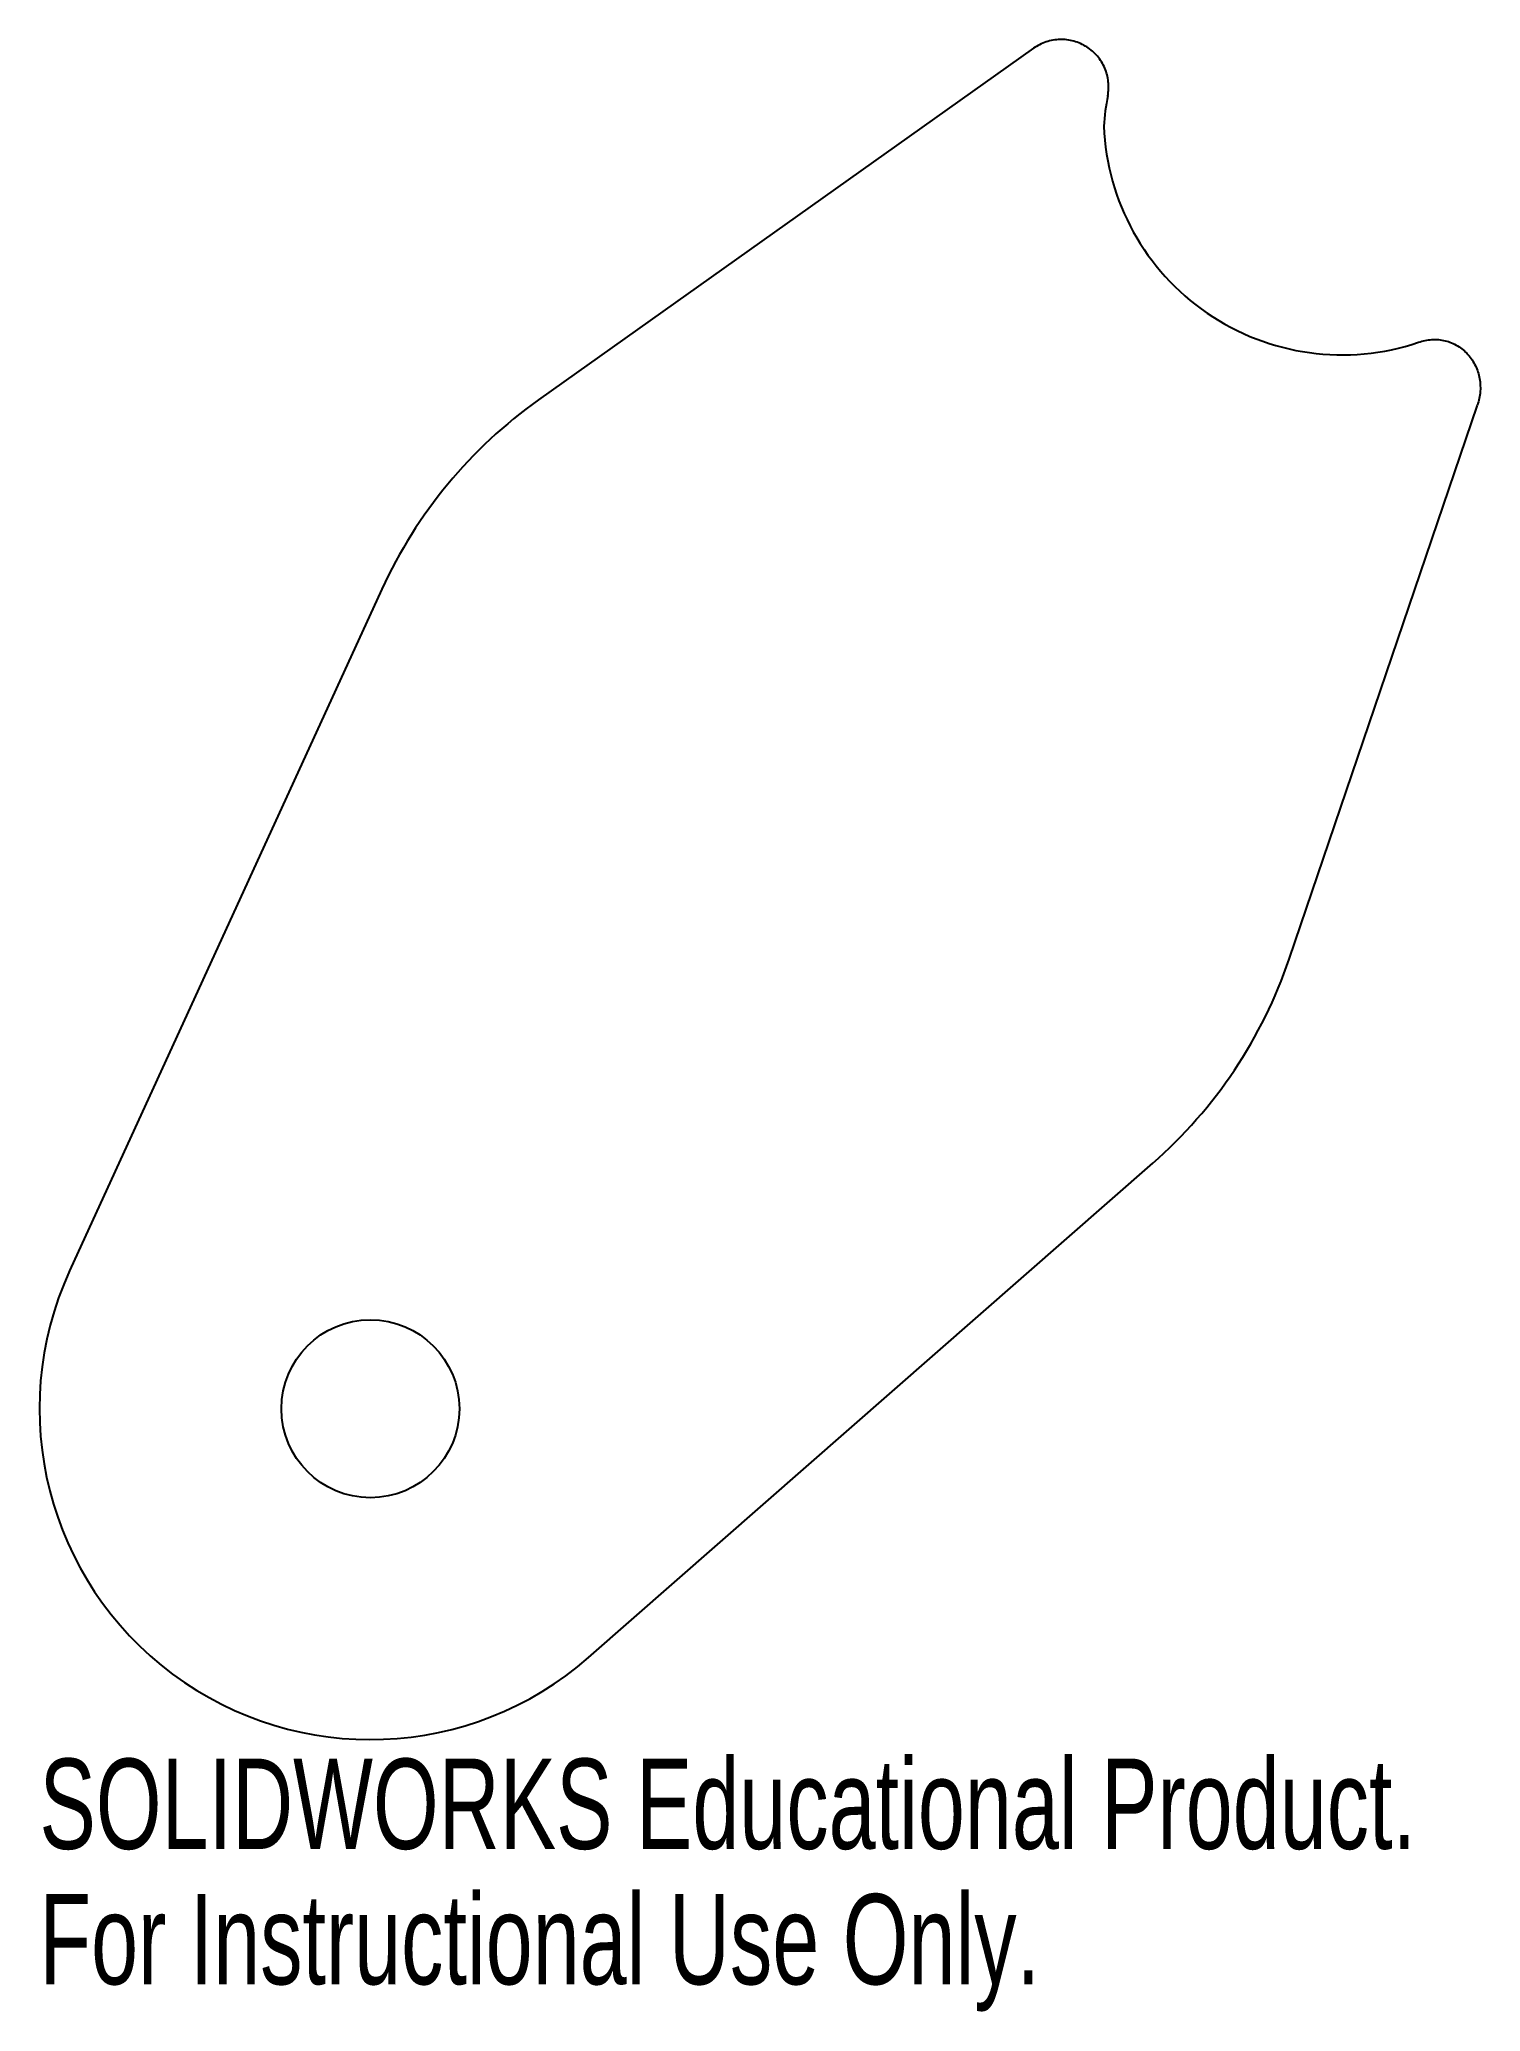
# Model space of a CAD drawing. Header units: inches. Extents: x -2.1 to 0.94, y -1.27 to 2.89.
import ezdxf

# ---------------------------------------------------------------- set-up
doc = ezdxf.new("R2010")
doc.units = ezdxf.units.IN
doc.header["$MEASUREMENT"] = 0
doc.styles.add('SLDTEXTSTYLE0', font='TXT', dxfattribs={"width": 0.7})

msp = doc.modelspace()

# ---------------------------------------------------------------- linework, layer by layer
at = {"color": 7, "linetype": 'Continuous', "lineweight": 25}
for p, q in [((-0.0022, 2.8678), (-1.0455, 2.1266)), ((0.5365, 0.9479), (0.9333, 2.1155)), ((-1.3755, 1.7278), (-2.0339, 0.2904)), ((-0.9401, -0.5245), (0.2488, 0.5176))]:
    msp.add_line(p, q, dxfattribs=at)
msp.add_circle((-1.3998, 0), 0.1875, dxfattribs=at)
for centre, radius, start, end in [((0.6936, 2.6639), 0.5494, 169.106, 175.8513), ((0.648, 2.7243), 0.5028, 182.3578, 288.6947), ((-0.4664, 1.3114), 1, 125.3921, 155.3921), ((-0.4103, 1.2696), 1, 311.2326, 341.2326), ((-1.3998, 0), 0.6974, 155.3921, 311.2326)]:
    msp.add_arc(centre, radius, start, end, dxfattribs=at)
for points, knots in [([(0.1541, 2.7677), (0.156, 2.7775), (0.1564, 2.7874), (0.1548, 2.8022), (0.1539, 2.8072), (0.1514, 2.8168), (0.1498, 2.8214), (0.1459, 2.8305), (0.1436, 2.835), (0.1383, 2.8434), (0.1354, 2.8474), (0.1258, 2.8587), (0.1182, 2.8654), (0.1016, 2.876), (0.0923, 2.8801), (0.078, 2.8841), (0.0732, 2.885), (0.0633, 2.8863), (0.0583, 2.8865), (0.0484, 2.8862), (0.0435, 2.8857), (0.0337, 2.884), (0.0288, 2.8828), (0.0147, 2.878), (0.0059, 2.8736), (-0.0022, 2.8678)], [0, 0, 0, 0, 0.125, 0.125, 0.1875, 0.1875, 0.25, 0.25, 0.3125, 0.3125, 0.375, 0.375, 0.5, 0.5, 0.625, 0.625, 0.6875, 0.6875, 0.75, 0.75, 0.8125, 0.8125, 0.875, 0.875, 1, 1, 1, 1]), ([(0.8092, 2.2481), (0.8182, 2.2514), (0.8274, 2.2533), (0.8417, 2.2542), (0.8465, 2.2541), (0.8559, 2.2533), (0.8606, 2.2525), (0.8698, 2.2503), (0.8743, 2.2488), (0.8831, 2.2452), (0.8873, 2.243), (0.8995, 2.2357), (0.9069, 2.2295), (0.9195, 2.2154), (0.9249, 2.2073), (0.933, 2.1902), (0.936, 2.181), (0.9393, 2.1624), (0.9398, 2.1529), (0.9383, 2.1339), (0.9364, 2.1246), (0.9333, 2.1155)], [0, 0, 0, 0, 0.125, 0.125, 0.1875, 0.1875, 0.25, 0.25, 0.3125, 0.3125, 0.375, 0.375, 0.5, 0.5, 0.625, 0.625, 0.75, 0.75, 0.875, 0.875, 1, 1, 1, 1])]:
    msp.add_open_spline(points, degree=3, knots=knots, dxfattribs=at)

# ---------------------------------------------------------------- texts
at = {"color": 7, "linetype": 'Continuous', "char_height": 0.1903, "attachment_point": 1, "style": 'SLDTEXTSTYLE0'}
for s, insert in [('SOLIDWORKS Educational Product.', (-2.0972, -0.7376)), ('For Instructional Use Only.', (-2.0972, -1.023))]:
    msp.add_mtext(s, dxfattribs=dict(at, insert=insert))

doc.saveas('drawing.dxf')
